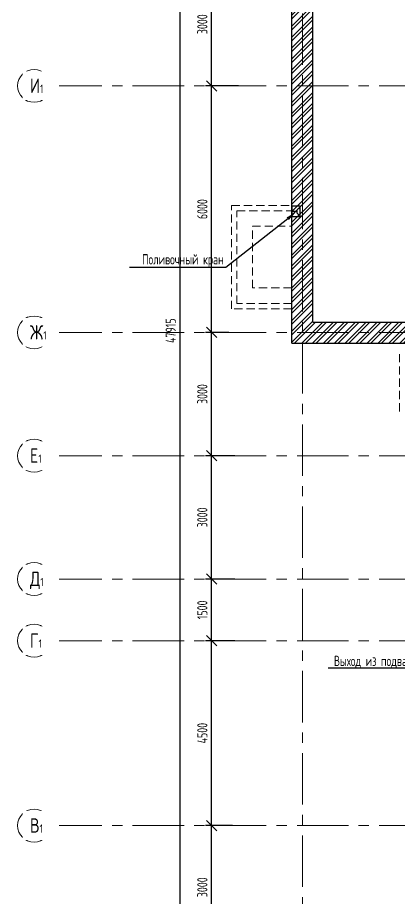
# Model space of a CAD drawing. Header units: millimetres. Extents: x -13407 to 93998, y -3954 to 109271.
# Drawn here: x -13364 to -4072, y 37624 to 59056 of the extents above; entities that cross this region are included whole.
import ezdxf
from ezdxf import colors
from ezdxf.entities.mleader import LeaderData, LeaderLine
from ezdxf.math import Vec2, Vec3

# ---------------------------------------------------------------- set-up
doc = ezdxf.new("R2010")
doc.units = ezdxf.units.MM
doc.linetypes.add('ADSK_Штриховая_ш2 п1', pattern=[3, 2, -1])
doc.linetypes.add('CENTER', pattern=[2, 1.25, -0.25, 0.25, -0.25])
for name, color, linetype, lineweight in [('АР_Выноски АПР', 7, 'Continuous', 5), ('АР_МосжилНии_Стены', 202, 'Continuous', 30), ('АР_Оси', 193, 'Continuous', 9), ('АР_Оси размеры', 164, 'Continuous', 9), ('АР_тонкая линия', 250, 'Continuous', 0), ('АР_Штриховка кирпич', 250, 'Continuous', 9), ('Подвал', 250, 'Continuous', 30)]:
    doc.layers.add(name, color=color, linetype=linetype, lineweight=lineweight)
doc.styles.add('ISOCPEUR', font='isocpeur.ttf', dxfattribs={"width": 0.7})
doc.styles.add('ГОСТ 2.304', font='isocpeur.ttf', dxfattribs={"width": 0.7})
doc.dimstyles.new('СПДС', dxfattribs={"dimscale": 100, "dimtxt": 2.5, "dimasz": 2.5, "dimexe": 1.5, "dimexo": 0, "dimgap": 1, "dimtad": 1, "dimdec": 0, "dimrnd": 1, "dimtxsty": 'ГОСТ 2.304', "dimblk": 'OBLIQUE', "dimcen": 2.5, "dimdle": 1.5, "dimadec": 0, "dimazin": 2, "dimtfac": 0.75, "dimtdec": 0, "dimtmove": 1, "dimatfit": 3, "dimfxl": 1, "dimtolj": 1, "dimarcsym": 1})
pattern_1 = [(45, (346742.01, -55205.68), (-132.58252, 132.58252), []), (45, (346830.4, -55205.68), (-132.58252, 132.58252), [])]

# ---------------------------------------------------------------- blocks, each defined once
blk = doc.blocks.new('_Oblique')
at = {"color": 0, "linetype": 'ByBlock', "lineweight": -2}
blk.add_line((-0.5, -0.5), (0.5, 0.5), dxfattribs=at)
blk = doc.blocks.new('*D221')
at = {"layer": 'АР_Оси размеры', "color": 0, "lineweight": -2, "ltscale": 100, "transparency": 16777216}
for p, q in [((-8643, 36245), (-8643, 39545)), ((-8134, 39395), (-8793, 39395)), ((-8301, 36395), (-8793, 36395))]:
    blk.add_line(p, q, dxfattribs=at)
at = {"layer": 'АР_Оси размеры', "color": 0, "lineweight": -2, "ltscale": 100, "transparency": 16777216, "xscale": 250, "yscale": 250, "zscale": 250}
for p, rotation in [((-8643, 39395), 90), ((-8643, 36395), 270)]:
    blk.add_blockref('_Oblique', p, dxfattribs=dict(at, rotation=rotation))
at = {"layer": 'АР_Оси размеры', "color": 0, "ltscale": 100, "transparency": 16777216, "insert": (-8868, 37895), "char_height": 250, "attachment_point": 5, "rotation": 90, "style": 'ГОСТ 2.304'}
blk.add_mtext('\\A1;3000', dxfattribs=at)
blk = doc.blocks.new('*D222')
at = {"layer": 'АР_Оси размеры', "color": 0, "lineweight": -2, "ltscale": 100, "transparency": 16777216}
for p, q in [((-8643, 39245), (-8643, 44045)), ((-8080, 43895), (-8793, 43895)), ((-8134, 39395), (-8793, 39395))]:
    blk.add_line(p, q, dxfattribs=at)
at = {"layer": 'АР_Оси размеры', "color": 0, "lineweight": -2, "ltscale": 100, "transparency": 16777216, "xscale": 250, "yscale": 250, "zscale": 250}
for p, rotation in [((-8643, 43895), 90), ((-8643, 39395), 270)]:
    blk.add_blockref('_Oblique', p, dxfattribs=dict(at, rotation=rotation))
at = {"layer": 'АР_Оси размеры', "color": 0, "ltscale": 100, "transparency": 16777216, "insert": (-8868, 41645), "char_height": 250, "attachment_point": 5, "rotation": 90, "style": 'ГОСТ 2.304'}
blk.add_mtext('\\A1;4500', dxfattribs=at)
blk = doc.blocks.new('*D223')
at = {"layer": 'АР_Оси размеры', "color": 0, "lineweight": -2, "ltscale": 100, "transparency": 16777216}
for p, q in [((-8643, 43745), (-8643, 45545)), ((-8080, 45395), (-8793, 45395)), ((-8080, 43895), (-8793, 43895))]:
    blk.add_line(p, q, dxfattribs=at)
at = {"layer": 'АР_Оси размеры', "color": 0, "lineweight": -2, "ltscale": 100, "transparency": 16777216, "xscale": 250, "yscale": 250, "zscale": 250}
for p, rotation in [((-8643, 45395), 90), ((-8643, 43895), 270)]:
    blk.add_blockref('_Oblique', p, dxfattribs=dict(at, rotation=rotation))
at = {"layer": 'АР_Оси размеры', "color": 0, "ltscale": 100, "transparency": 16777216, "insert": (-8868, 44645), "char_height": 250, "attachment_point": 5, "rotation": 90, "style": 'ГОСТ 2.304'}
blk.add_mtext('\\A1;1500', dxfattribs=at)
blk = doc.blocks.new('*D224')
at = {"layer": 'АР_Оси размеры', "color": 0, "lineweight": -2, "ltscale": 100, "transparency": 16777216}
for p, q in [((-8643, 45245), (-8643, 48545)), ((-8219, 48395), (-8793, 48395)), ((-8080, 45395), (-8793, 45395))]:
    blk.add_line(p, q, dxfattribs=at)
at = {"layer": 'АР_Оси размеры', "color": 0, "lineweight": -2, "ltscale": 100, "transparency": 16777216, "xscale": 250, "yscale": 250, "zscale": 250}
for p, rotation in [((-8643, 48395), 90), ((-8643, 45395), 270)]:
    blk.add_blockref('_Oblique', p, dxfattribs=dict(at, rotation=rotation))
at = {"layer": 'АР_Оси размеры', "color": 0, "ltscale": 100, "transparency": 16777216, "insert": (-8868, 46895), "char_height": 250, "attachment_point": 5, "rotation": 90, "style": 'ГОСТ 2.304'}
blk.add_mtext('\\A1;3000', dxfattribs=at)
blk = doc.blocks.new('*D225')
at = {"layer": 'АР_Оси размеры', "color": 0, "lineweight": -2, "ltscale": 100, "transparency": 16777216}
for p, q in [((-8643, 48245), (-8643, 51545)), ((-8219, 51395), (-8793, 51395)), ((-8080, 48395), (-8793, 48395))]:
    blk.add_line(p, q, dxfattribs=at)
at = {"layer": 'АР_Оси размеры', "color": 0, "lineweight": -2, "ltscale": 100, "transparency": 16777216, "xscale": 250, "yscale": 250, "zscale": 250}
for p, rotation in [((-8643, 51395), 90), ((-8643, 48395), 270)]:
    blk.add_blockref('_Oblique', p, dxfattribs=dict(at, rotation=rotation))
at = {"layer": 'АР_Оси размеры', "color": 0, "ltscale": 100, "transparency": 16777216, "insert": (-8868, 49895), "char_height": 250, "attachment_point": 5, "rotation": 90, "style": 'ГОСТ 2.304'}
blk.add_mtext('\\A1;3000', dxfattribs=at)
blk = doc.blocks.new('*D226')
at = {"layer": 'АР_Оси размеры', "color": 0, "lineweight": -2, "ltscale": 100, "transparency": 16777216}
for p, q in [((-8643, 51245), (-8643, 57545)), ((-7988, 57395), (-8793, 57395)), ((-8219, 51395), (-8793, 51395))]:
    blk.add_line(p, q, dxfattribs=at)
at = {"layer": 'АР_Оси размеры', "color": 0, "lineweight": -2, "ltscale": 100, "transparency": 16777216, "xscale": 250, "yscale": 250, "zscale": 250}
for p, rotation in [((-8643, 57395), 90), ((-8643, 51395), 270)]:
    blk.add_blockref('_Oblique', p, dxfattribs=dict(at, rotation=rotation))
at = {"layer": 'АР_Оси размеры', "color": 0, "ltscale": 100, "transparency": 16777216, "insert": (-8868, 54395), "char_height": 250, "attachment_point": 5, "rotation": 90, "style": 'ГОСТ 2.304'}
blk.add_mtext('\\A1;6000', dxfattribs=at)
blk = doc.blocks.new('*D206')
at = {"layer": 'АР_Оси размеры', "color": 0, "lineweight": -2, "ltscale": 100, "transparency": 16777216}
for p, q in [((-8643, 57245), (-8643, 60545)), ((-8131, 60395), (-8793, 60395)), ((-7988, 57395), (-8793, 57395))]:
    blk.add_line(p, q, dxfattribs=at)
at = {"layer": 'АР_Оси размеры', "color": 0, "lineweight": -2, "ltscale": 100, "transparency": 16777216, "xscale": 250, "yscale": 250, "zscale": 250}
for p, rotation in [((-8643, 60395), 90), ((-8643, 57395), 270)]:
    blk.add_blockref('_Oblique', p, dxfattribs=dict(at, rotation=rotation))
at = {"layer": 'АР_Оси размеры', "color": 0, "ltscale": 100, "transparency": 16777216, "insert": (-8868, 58895), "char_height": 250, "attachment_point": 5, "rotation": 90, "style": 'ГОСТ 2.304'}
blk.add_mtext('\\A1;3000', dxfattribs=at)
blk = doc.blocks.new('*D211')
at = {"layer": 'АР_Оси размеры', "color": 0, "lineweight": -2, "ltscale": 100, "transparency": 16777216}
for p, q in [((-9413, 75545), (-9413, 27330)), ((-9469, 75395), (-9263, 75395)), ((-9469, 27480), (-9263, 27480))]:
    blk.add_line(p, q, dxfattribs=at)
at = {"layer": 'АР_Оси размеры', "color": 0, "lineweight": -2, "ltscale": 100, "transparency": 16777216, "xscale": 250, "yscale": 250, "zscale": 250}
for p, rotation in [((-9413, 75395), 90), ((-9413, 27480), 270)]:
    blk.add_blockref('_Oblique', p, dxfattribs=dict(at, rotation=rotation))
at = {"layer": 'АР_Оси размеры', "color": 0, "ltscale": 100, "transparency": 16777216, "insert": (-9638, 51438), "char_height": 250, "attachment_point": 5, "rotation": 90, "style": 'ГОСТ 2.304'}
blk.add_mtext('\\A1;47915', dxfattribs=at)

msp = doc.modelspace()

# ---------------------------------------------------------------- hatches: boundary and pattern name
at = {"layer": 'АР_Штриховка кирпич', "ltscale": 100}
h = msp.add_hatch(dxfattribs=at)
h.set_pattern_fill('ANSI32', color=256, scale=500)
h.set_pattern_definition(pattern_1)
h.paths.add_polyline_path([(-6180.1, 61505.3), (-6571.1, 61505.3), (-6571.1, 61570.3), (-6690.1, 61570.3), (-6690.1, 51931.6), (-6180.1, 51931.6)])
h = msp.add_hatch(dxfattribs=at)
h.set_pattern_fill('ANSI32', color=256, scale=500)
h.set_pattern_definition(pattern_1)
h.paths.add_polyline_path([(-6180.1, 52070), (-6571.1, 52070), (-6571.1, 52135), (-6690.1, 52135), (-6690.1, 51135), (-750.2, 51135), (-110.2, 51645), (-6180.1, 51645)])

# ---------------------------------------------------------------- linework, layer by layer
at = {"layer": 'АР_МосжилНии_Стены', "ltscale": 100}
for p, q in [((-6690.1, 51889.6), (-6690.1, 61570.3)), ((-6180.1, 51954.6), (-6180.1, 61505.3)), ((-6690.1, 51135), (-6690.1, 52135)), ((-6180.1, 51645), (-6180.1, 52070)), ((-6180.1, 51645), (-110.2, 51645)), ((-6690.1, 51135), (-750.2, 51135))]:
    msp.add_line(p, q, dxfattribs=at)
msp.add_lwpolyline([(-6490.5, 54215), (-6490.5, 54465.4), (-6690.1, 54465.4), (-6690.1, 54215)], close=True, dxfattribs=at)
at = {"layer": 'АР_Оси', "linetype": 'CENTER', "ltscale": 1000}
for p, q in [((-6430.1, 79157.5), (-6430.1, 23425.1)), ((-12563.8, 57395), (70614.6, 57395)), ((-12563.8, 51395), (70614.6, 51395)), ((-12563.8, 48395), (70614.6, 48395)), ((-12563.8, 45395), (70614.6, 45395)), ((-12563.8, 43895), (70614.6, 43895)), ((-12563.8, 39395), (70614.6, 39395))]:
    msp.add_line(p, q, dxfattribs=at)
at = {"layer": 'АР_Оси', "ltscale": 0.5}
for centre in [(-12963.8, 57395), (-12963.8, 51395), (-12963.8, 48395), (-12963.8, 45395), (-12963.8, 43895), (-12963.8, 39395)]:
    msp.add_circle(centre, 400, dxfattribs=at)
at = {"layer": 'АР_тонкая линия', "linetype": 'ADSK_Штриховая_ш2 п1', "ltscale": 100}
for points in [[(-6690.1, 51967), (-8158.5, 51967), (-8158.5, 54488.2), (-6690.1, 54488.2)], [(-6690.1, 52097), (-8028.5, 52097), (-8028.5, 54358.2), (-6690.1, 54358.2)], [(-6690.1, 52477), (-7648.5, 52477), (-7648.5, 53978.2), (-6690.1, 53978.2)], [(-4072, 49470.6), (-4072, 50969.9)]]:
    msp.add_lwpolyline(points, dxfattribs=at)
at = {"layer": 'Подвал', "ltscale": 100}
msp.add_line((-6571.2, 54340.2), (-6690.1, 54340.2), dxfattribs=at)
at = {"layer": 'Подвал', "lineweight": 13, "ltscale": 500}
msp.add_lwpolyline([(-110.2, 27480), (-110.2, 51645), (-6180.1, 51645), (-6180.1, 63145), (-2490.1, 63145), (-2446.4, 65132.3), (-1728.7, 67137.9), (-430.1, 68987.9), (1225.5, 70352.5)], dxfattribs=at)
at = {"layer": 'Подвал', "ltscale": 100}
msp.add_arc((-6490.5, 54340.2), 80.7, 90, 270, dxfattribs=at)

# ---------------------------------------------------------------- dimensions: what is measured, and where the dimension line sits
at = {"layer": 'АР_Оси размеры', "ltscale": 100}
for base, p1, p2, picture, middle in [((-9413.3, 27480), (-9469.1, 75395), (-9469.1, 27480), '*D211', (-9638.3, 51437.5)), ((-8642.7, 60395), (-7988.5, 57395), (-8131.5, 60395), '*D206', (-8867.7, 58895)), ((-8642.7, 57395), (-8219.3, 51395), (-7988.5, 57395), '*D226', (-8867.7, 54395)), ((-8642.7, 51395), (-8079.8, 48395), (-8219.3, 51395), '*D225', (-8867.7, 49895)), ((-8642.7, 48395), (-8079.8, 45395), (-8219.3, 48395), '*D224', (-8867.7, 46895)), ((-8642.7, 45395), (-8079.8, 43895), (-8079.8, 45395), '*D223', (-8867.7, 44645)), ((-8642.7, 43895), (-8133.8, 39395), (-8079.8, 43895), '*D222', (-8867.7, 41645)), ((-8642.7, 39395), (-8300.8, 36395), (-8133.8, 39395), '*D221', (-8867.7, 37895))]:
    dim = msp.add_linear_dim(base=base, p1=p1, p2=p2, angle=90, dimstyle='СПДС', dxfattribs=at)
    dim.commit()
    dim.dimension.update_dxf_attribs({"geometry": picture, "text_midpoint": middle})

# ---------------------------------------------------------------- leaders
at = {"layer": 'АР_Выноски АПР'}
ml = msp.add_multileader_mtext('Standard', dxfattribs=at)
ml.set_content('\\A1;Поливочный кран', color=256, style='ISOCPEUR')
ml.set_leader_properties()
ml.build(insert=Vec2(0, 0))
ml.multileader.update_dxf_attribs({"text_left_attachment_type": 6, "text_right_attachment_type": 6, "dogleg_length": 100, "arrow_head_size": 250})
ctx = ml.context
ctx.base_point, ctx.char_height, ctx.arrow_head_size, ctx.landing_gap_size, ctx.plane_origin = Vec3(-10357.8, 52973.7), 250, 250, 25, Vec3(-28685.9, 54520)
ctx.left_attachment, ctx.right_attachment = 6, 6
notes = []
notes.append((ctx, [(0, (1, 1, 0), (-8299.8, 52973.7), (-1, 0), 170.5, [(1, [(-6593.8, 54317.4)], 0, [])])]))
ctx.mtext.insert, ctx.mtext.width, ctx.mtext.flow_direction = Vec3(-10332.8, 53298.7), 6210.487, 5
ml = msp.add_multileader_mtext('Standard', dxfattribs=at)
ml.set_content('Выход из подвала №4', color=256, style='ISOCPEUR')
ml.set_leader_properties()
ml.build(insert=Vec2(0, 0))
ml.multileader.update_dxf_attribs({"text_left_attachment_type": 6, "text_right_attachment_type": 6, "dogleg_length": 100, "arrow_head_size": 250})
ctx = ml.context
ctx.base_point, ctx.char_height, ctx.arrow_head_size, ctx.landing_gap_size, ctx.plane_origin = Vec3(-5690, 43227.5), 250, 250, 25, Vec3(5385.3, 54859)
ctx.left_attachment, ctx.right_attachment = 6, 6
notes.append((ctx, [(1, (1, 1, 0), (-3133.7, 43227.5), (-1, 0), 100, [(2, [(-2131.5, 43878)], 0, [])])]))
ctx.mtext.insert, ctx.mtext.width, ctx.mtext.defined_height, ctx.mtext.flow_direction = Vec3(-5665, 43527.5), 4200.765, 12.2, 5
for ctx, leaders in notes:
    for number, flags, end, landing, length, lines in leaders:
        leader = LeaderData()
        leader.index, (leader.has_last_leader_line, leader.has_dogleg_vector, leader.attachment_direction) = number, flags
        leader.last_leader_point, leader.dogleg_vector, leader.dogleg_length = Vec3(end), Vec3(landing), length
        for number, points, colour, breaks in lines:
            line = LeaderLine()
            line.index, line.vertices, line.color, line.breaks = number, Vec3.list(points), colors.encode_raw_color(colour), breaks
            leader.lines.append(line)
        ctx.leaders.append(leader)

# ---------------------------------------------------------------- next in the draw order: texts
at = {"layer": 'АР_Оси', "char_height": 350, "width": 528.82, "attachment_point": 1, "line_spacing_factor": 1.149209, "style": 'ГОСТ 2.304', "bg_fill": 2}
for s, insert in [('{\\W0.8;И\\H0.57143x;1}', (-13063.6, 57572.8)), ('{\\W0.8;Ж\\H0.57143x;1}', (-13063.6, 51572.8)), ('{\\W0.8;Е\\H0.57143x;1}', (-13063.6, 48572.8)), ('{\\W0.8;Д\\H0.57143x;1}', (-13063.6, 45572.8)), ('{\\W0.8;Г\\H0.57143x;1}', (-13063.6, 44072.8)), ('{\\W0.8;В\\H0.57143x;1}', (-13063.6, 39572.8))]:
    msp.add_mtext(s, dxfattribs=dict(at, insert=insert))

doc.saveas('drawing.dxf')
